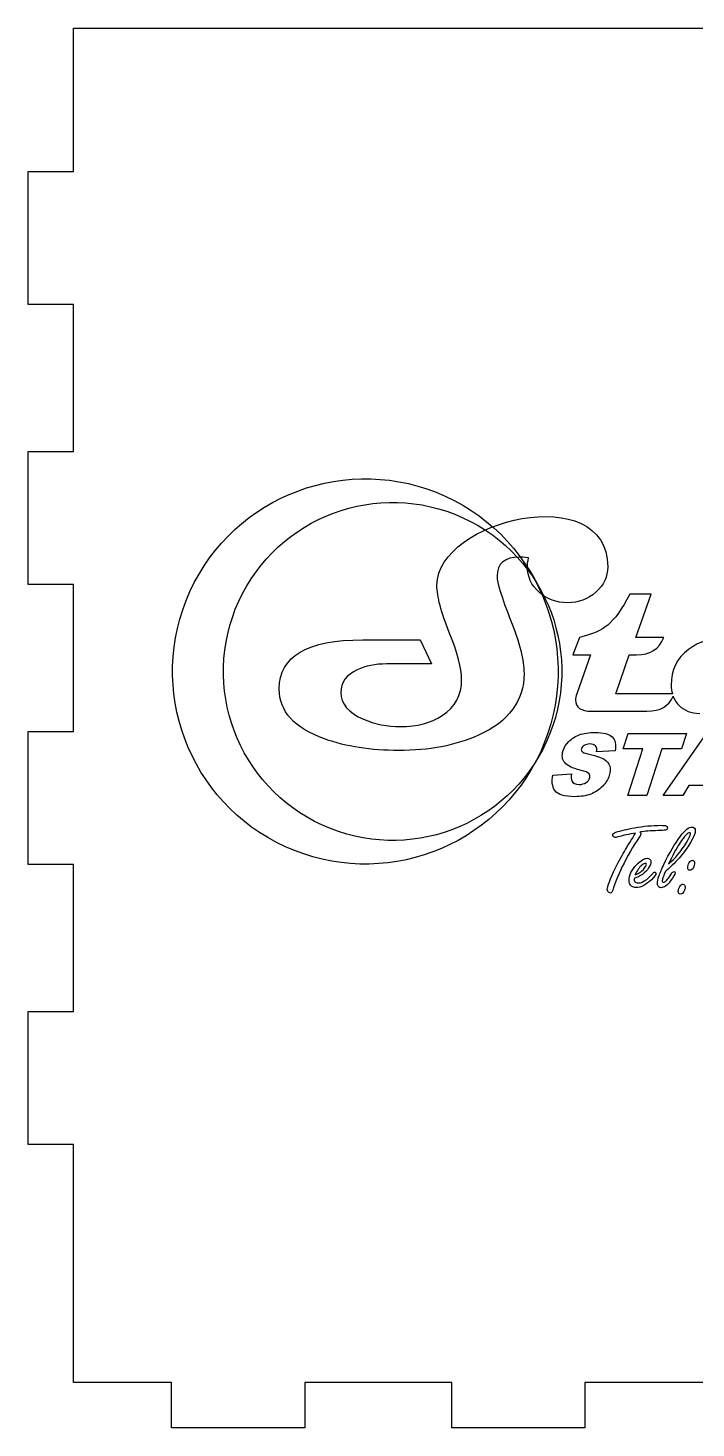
# Model space of a CAD drawing. Extents: x 3 to 321, y 332 to 598.
# Drawn here: x 3.2 to 50.9, y 494 to 594 of the extents above; entities that cross this region are included whole.
import ezdxf

# ---------------------------------------------------------------- set-up
doc = ezdxf.new("R2010")
doc.units = 0
doc.layers.get('0').update_dxf_attribs({"linetype": 'CONTINUOUS'})

msp = doc.modelspace()

# ---------------------------------------------------------------- linework, layer by layer
at = {"color": 7}
for p, q in [((6.468883, 594.014871), (109.968883, 594.014871)), ((6.468883, 583.764871), (6.468883, 594.014871)), ((3.218883, 574.264871), (3.218883, 583.764871)), ((3.218883, 583.764871), (6.468883, 583.764871)), ((6.468883, 574.264871), (3.218883, 574.264871)), ((6.468883, 563.764871), (6.468883, 574.264871)), ((3.218883, 554.264871), (3.218883, 563.764871)), ((3.218883, 563.764871), (6.468883, 563.764871)), ((6.468883, 554.264871), (3.218883, 554.264871)), ((6.468883, 543.764871), (6.468883, 554.264871)), ((3.218883, 534.264871), (3.218883, 543.764871)), ((3.218883, 543.764871), (6.468883, 543.764871)), ((6.468883, 534.264871), (3.218883, 534.264871)), ((6.468883, 523.764871), (6.468883, 534.264871)), ((3.218883, 514.264871), (3.218883, 523.764871)), ((3.218883, 523.764871), (6.468883, 523.764871)), ((6.468883, 514.264871), (3.218883, 514.264871)), ((6.468883, 497.264871), (6.468883, 514.264871)), ((13.468883, 497.264871), (6.468883, 497.264871)), ((13.468883, 494.014871), (13.468883, 497.264871)), ((33.468883, 497.264871), (22.968883, 497.264871)), ((22.968883, 497.264871), (22.968883, 494.014871)), ((33.468883, 494.014871), (33.468883, 497.264871)), ((53.468883, 497.264871), (42.968883, 497.264871)), ((42.968883, 497.264871), (42.968883, 494.014871)), ((22.968883, 494.014871), (13.468883, 494.014871)), ((42.968883, 494.014871), (33.468883, 494.014871))]:
    msp.add_line(p, q, dxfattribs=at)
at = {"color": 3}
for p, q in [((47.690015, 553.577286), (46.182654, 553.577286)), ((46.599793, 550.475159), (47.690015, 553.577286)), ((27.124187, 550.313063), (31.22235, 550.313063)), ((31.22235, 550.313063), (32.008336, 548.591042)), ((42.586607, 550.475159), (42.098171, 549.236704)), ((48.595614, 550.475159), (46.599793, 550.475159)), ((42.098171, 549.236704), (43.368185, 549.236704)), ((43.368185, 549.236704), (42.386104, 546.454296)), ((45.168939, 546.454296), (46.135114, 549.236704)), ((46.135114, 549.236704), (46.647307, 549.236704)), ((32.008336, 548.591042), (28.813386, 548.591042)), ((49.216678, 546.454296), (45.168939, 546.454296)), ((43.444692, 545.216118), (47.389248, 545.216118)), ((45.696629, 542.527086), (46.047936, 543.623929)), ((46.047936, 543.623929), (50.218587, 543.623929)), ((48.547696, 539.183735), (51.638986, 543.623929)), ((50.218587, 543.623929), (49.867033, 542.527086)), ((45.124025, 542.37609), (43.806296, 542.300798)), ((47.095299, 542.527086), (45.696629, 542.527086)), ((46.023982, 539.183735), (47.095299, 542.527086)), ((48.467167, 542.527086), (47.395889, 539.183735)), ((49.867033, 542.527086), (48.467167, 542.527086)), ((40.688657, 540.652667), (42.020447, 540.734396)), ((47.395889, 539.183735), (46.023982, 539.183735)), ((49.949581, 539.183735), (48.547696, 539.183735)), ((50.399353, 539.916573), (49.949581, 539.183735)), ((51.962543, 539.916573), (50.399353, 539.916573)), ((46.497668, 536.357454), (46.59008, 536.50483)), ((46.477281, 533.266979), (46.477281, 533.205371))]:
    msp.add_line(p, q, dxfattribs=at)
at = {"color": 1}
for points in [[(14.778982, 553.762712), (17.931504, 560.675124), (26.093358, 563.724317), (33.005766, 560.572041)], [(18.260464, 553.063068), (21.026384, 559.128055), (28.187838, 561.803593), (34.252822, 559.037672)], [(33.005766, 560.572041), (39.918133, 557.419724), (42.967325, 549.257865), (39.81505, 542.345495)], [(34.252822, 559.037672), (40.317971, 556.271751), (42.993508, 549.110291), (40.227588, 543.045304)], [(21.588513, 535.536373), (14.676105, 538.688443), (11.626913, 546.850512), (14.778982, 553.762712)], [(24.234857, 537.070535), (18.169872, 539.836457), (15.494336, 546.998287), (18.260464, 553.063068)], [(40.227588, 543.045304), (37.461668, 536.980317), (30.300212, 534.304614), (24.234857, 537.070535)], [(39.81505, 542.345495), (36.662776, 535.43329), (28.500921, 532.383891), (21.588513, 535.536373)]]:
    msp.add_open_spline(points, degree=3, dxfattribs=at)
at = {"color": 3}
for points in [[(32.408383, 554.209474), (32.408383, 558.889274), (44.596735, 561.788296), (44.596735, 555.531451)], [(38.33544, 556.221818), (37.244823, 556.221818), (36.701411, 555.766397), (36.701411, 554.855763)], [(38.9487, 556.177698), (38.625762, 556.207097), (38.420009, 556.221818), (38.33544, 556.221818)], [(38.86075, 555.531451), (38.86075, 555.696713), (38.889943, 555.913352), (38.9487, 556.177698)], [(39.701494, 553.71381), (39.143406, 554.216731), (38.86075, 554.822735), (38.86075, 555.531451)], [(44.596735, 555.531451), (44.596735, 554.822735), (44.313876, 554.216731), (43.752156, 553.71381)], [(33.289822, 550.831075), (32.702332, 552.277865), (32.408383, 553.405349), (32.408383, 554.209474)], [(36.701411, 554.855763), (36.701411, 554.389457), (37.020762, 553.342711), (37.663587, 551.723402)], [(41.724887, 552.96081), (40.935479, 552.96081), (40.259791, 553.210435), (39.701494, 553.71381)], [(43.752156, 553.71381), (43.190231, 553.210435), (42.514543, 552.96081), (41.724887, 552.96081)], [(46.182654, 553.577286), (45.620304, 552.510619), (45.092231, 551.771321), (44.595918, 551.364828)], [(37.663587, 551.723402), (38.306247, 550.103887), (38.625762, 548.833246), (38.625762, 547.915395)], [(44.595918, 551.364828), (44.157614, 551.003006), (43.48979, 550.707473), (42.586607, 550.475159)], [(21.153008, 546.806635), (21.153008, 549.14534), (23.143415, 550.313063), (27.124187, 550.313063)], [(34.171056, 547.49659), (34.171056, 548.27132), (33.877311, 549.380492), (33.289822, 550.831075)], [(46.647307, 549.236704), (47.626796, 549.236704), (48.276299, 549.651276), (48.595614, 550.475159)], [(53.141932, 550.475159), (52.038421, 550.475159), (51.114299, 550.192461), (50.367351, 549.624876)], [(50.367351, 549.624876), (49.540876, 549.001773), (49.128947, 548.148948), (49.128947, 547.071963)], [(26.716474, 548.172278), (25.941538, 547.808684), (25.552379, 547.265272), (25.552379, 546.54934)], [(28.813386, 548.591042), (28.009257, 548.591042), (27.311427, 548.451344), (26.716474, 548.172278)], [(32.783066, 544.904013), (33.70842, 545.50643), (34.171056, 546.369321), (34.171056, 547.49659)], [(38.625762, 547.915395), (38.625762, 545.950552), (37.538774, 544.474364), (35.364591, 543.49388)], [(49.128947, 547.071963), (49.128947, 546.848835), (49.16403, 546.646368), (49.216678, 546.454296)], [(24.391872, 543.233369), (22.232781, 544.008099), (21.153008, 545.201597), (21.153008, 546.806635)], [(25.552379, 546.54934), (25.552379, 545.737954), (26.088534, 545.102551), (27.157215, 544.643502)], [(42.386104, 546.454296), (42.328095, 546.298489), (42.299102, 546.153503), (42.299102, 546.021428)], [(42.299102, 546.021428), (42.299102, 545.485477), (42.681838, 545.216118), (43.444692, 545.216118)], [(47.389248, 545.216118), (48.363049, 545.216118), (48.983484, 545.57648), (49.261928, 546.28958)], [(49.261928, 546.28958), (49.355876, 546.035723), (49.498168, 545.810556), (49.694091, 545.617552)], [(49.694091, 545.617552), (50.068798, 545.247476), (50.559826, 545.060235), (51.162041, 545.060235)], [(27.157215, 544.643502), (27.983486, 544.294381), (28.864721, 544.118439), (29.804754, 544.118439)], [(29.804754, 544.118439), (30.994619, 544.118439), (31.986194, 544.37895), (32.783066, 544.904013)], [(29.676274, 542.407097), (27.689535, 542.407097), (25.926859, 542.682494), (24.391872, 543.233369)], [(35.364591, 543.49388), (33.745242, 542.767063), (31.846661, 542.407097), (29.676274, 542.407097)], [(41.414855, 542.39984), (41.487923, 542.628561), (41.623454, 542.844375), (41.820754, 543.046912)], [(41.820754, 543.046912), (42.018055, 543.249862), (42.267516, 543.40894), (42.570497, 543.525712)], [(42.570497, 543.525712), (42.873313, 543.64166), (43.255833, 543.699262), (43.718098, 543.699262)], [(43.718098, 543.699262), (44.285466, 543.699262), (44.684933, 543.594159), (44.915055, 543.383169)], [(44.915055, 543.383169), (45.145383, 543.172138), (45.214408, 542.836335), (45.124025, 542.37609)], [(41.527793, 541.542978), (41.341378, 541.767241), (41.303526, 542.052327), (41.414855, 542.39984)], [(42.724131, 542.52387), (42.701577, 542.453773), (42.714442, 542.390563), (42.762561, 542.333785)], [(42.924236, 542.771104), (42.822184, 542.703852), (42.755345, 542.621304), (42.724131, 542.52387)], [(42.762561, 542.333785), (42.808701, 542.275027), (42.944605, 542.221053), (43.171305, 542.170295)], [(43.317641, 542.872166), (43.157409, 542.872166), (43.026744, 542.839138), (42.924236, 542.771104)], [(43.171305, 542.170295), (43.729396, 542.041075), (44.116369, 541.909784), (44.333585, 541.777302)], [(43.72919, 542.73688), (43.648249, 542.826645), (43.510942, 542.872166), (43.317641, 542.872166)], [(43.806296, 542.300798), (43.836107, 542.500119), (43.810543, 542.645879), (43.72919, 542.73688)], [(42.642366, 541.00418), (42.084069, 541.139466), (41.712644, 541.31867), (41.527793, 541.542978)], [(43.262884, 540.746885), (43.190808, 540.837891), (42.984643, 540.923656), (42.642366, 541.00418)], [(44.333585, 541.777302), (44.550636, 541.645236), (44.687324, 541.481743), (44.742494, 541.285271)], [(44.742494, 541.285271), (44.797664, 541.089945), (44.7874, 540.870914), (44.709469, 540.62768)], [(40.827571, 539.544526), (40.62924, 539.834848), (40.582935, 540.204091), (40.688657, 540.652667)], [(42.020447, 540.734396), (41.980409, 540.522618), (41.986844, 540.361149), (42.037764, 540.249572)], [(42.037764, 540.249572), (42.120726, 540.069589), (42.294894, 539.980608), (42.557426, 539.980608)], [(42.557426, 539.980608), (42.752912, 539.980608), (42.918422, 540.026129), (43.054327, 540.118326)], [(43.054327, 540.118326), (43.189406, 540.210112), (43.276205, 540.316452), (43.315044, 540.437636)], [(43.315044, 540.437636), (43.3517, 540.552388), (43.335168, 540.655883), (43.262884, 540.746885)], [(44.709469, 540.62768), (44.618465, 540.343418), (44.454811, 540.080887), (44.220856, 539.841285)], [(42.256218, 539.108031), (41.501445, 539.108031), (41.024666, 539.253007), (40.827571, 539.544526)], [(43.384687, 539.294075), (43.062985, 539.170046), (42.686279, 539.108031), (42.256218, 539.108031)], [(44.220856, 539.841285), (43.986278, 539.600071), (43.707831, 539.418064), (43.384687, 539.294075)], [(46.511358, 536.88817), (47.154821, 537.004541), (47.773117, 537.062928), (48.366448, 537.062928)], [(48.366448, 537.062928), (48.567177, 537.062928), (48.70187, 537.050042), (48.770323, 537.025077)], [(48.770323, 537.025077), (48.834146, 537.002125), (48.866158, 536.959039), (48.866158, 536.895015)], [(44.960887, 536.357454), (44.960887, 536.455705), (45.031555, 536.527782), (45.173093, 536.573284)], [(44.995114, 536.261619), (44.972363, 536.289), (44.960887, 536.321214), (44.960887, 536.357454)], [(45.128598, 536.189944), (45.07605, 536.189944), (45.031555, 536.214104), (44.995114, 536.261619)], [(45.320268, 536.234238), (45.238124, 536.204843), (45.174301, 536.189944), (45.128598, 536.189944)], [(45.173093, 536.573284), (45.551802, 536.687239), (45.997957, 536.792335), (46.511358, 536.88817)], [(46.59008, 536.50483), (46.133656, 536.433961), (45.710453, 536.343763), (45.320268, 536.234238)], [(46.857049, 536.231016), (46.423577, 535.596815), (46.009433, 534.876845), (45.614618, 534.071107)], [(45.871318, 535.341121), (45.958093, 535.487289), (46.166876, 535.825932), (46.497668, 536.357454)], [(46.966574, 536.466979), (46.966574, 536.417049), (46.930133, 536.338126), (46.857049, 536.231016)], [(48.01049, 536.675964), (47.460647, 536.657844), (47.084153, 536.623617), (46.881007, 536.573284)], [(46.881007, 536.573284), (46.937985, 536.550332), (46.966574, 536.5153), (46.966574, 536.466979)], [(48.629994, 536.706969), (48.493087, 536.693279), (48.286518, 536.682809), (48.01049, 536.675964)], [(48.602762, 534.262777), (48.995161, 535.086635), (49.395614, 535.765532), (49.80412, 536.29947)], [(48.866158, 536.895015), (48.866158, 536.787901), (48.787437, 536.725089), (48.629994, 536.706969)], [(50.437315, 536.545902), (50.311884, 536.545902), (50.083571, 536.296248), (49.75278, 535.796135)], [(49.80412, 536.29947), (50.130482, 536.728311), (50.400873, 536.942933), (50.615294, 536.942933)], [(50.851458, 536.682809), (50.851458, 536.363494), (50.566168, 535.83157), (49.99579, 535.087843)], [(50.211418, 535.830764), (50.405303, 536.152093), (50.502345, 536.365507), (50.502345, 536.470603)], [(50.502345, 536.470603), (50.502345, 536.520937), (50.480601, 536.545902), (50.437315, 536.545902)], [(50.615294, 536.942933), (50.683747, 536.942933), (50.739718, 536.916759), (50.783005, 536.86401)], [(50.783005, 536.86401), (50.828708, 536.811663), (50.851458, 536.751263), (50.851458, 536.682809)], [(45.162825, 534.019968), (45.418318, 534.542631), (45.654482, 534.982746), (45.871318, 535.341121)], [(48.938184, 534.290158), (49.412727, 534.69645), (49.837139, 535.209851), (50.211418, 535.830764)], [(49.75278, 535.796135), (49.478966, 535.385414), (49.207367, 534.88369), (48.938184, 534.290158)], [(49.99579, 535.087843), (49.740297, 534.75685), (49.434471, 534.42626), (49.078513, 534.095267)], [(44.563857, 532.486609), (44.563857, 532.696399), (44.76358, 533.207787), (45.162825, 534.019968)], [(45.614618, 534.071107), (45.313423, 533.459857), (45.093164, 532.916658), (44.954042, 532.441913)], [(46.121323, 533.126448), (46.121323, 533.512204), (46.302725, 533.889906), (46.665528, 534.259555)], [(47.517774, 534.023592), (47.287247, 533.658372), (46.94055, 533.406302), (46.477281, 533.266979)], [(47.042022, 534.218483), (46.845722, 534.06104), (46.682642, 533.832727), (46.55258, 533.533948)], [(46.665528, 534.259555), (46.959878, 534.560751), (47.216579, 534.711348), (47.43563, 534.711348)], [(46.929074, 533.718772), (47.088732, 533.841989), (47.215371, 533.981312), (47.308991, 534.136339)], [(47.2953, 534.352169), (47.235907, 534.352169), (47.151548, 534.307473), (47.042022, 534.218483)], [(47.360331, 534.283715), (47.360331, 534.329217), (47.338587, 534.352169), (47.2953, 534.352169)], [(47.308991, 534.136339), (47.343218, 534.191102), (47.360331, 534.240227), (47.360331, 534.283715)], [(47.43563, 534.711348), (47.495023, 534.711348), (47.548578, 534.693228), (47.596495, 534.656586)], [(47.685485, 534.468137), (47.685485, 534.347337), (47.629514, 534.199155), (47.517774, 534.023592)], [(47.596495, 534.656586), (47.655889, 534.608668), (47.685485, 534.545852), (47.685485, 534.468137)], [(48.257071, 533.438113), (48.334585, 533.66401), (48.449949, 533.939032), (48.602762, 534.262777)], [(49.078513, 534.095267), (48.984893, 534.008693), (48.857247, 533.892322), (48.695174, 533.746154)], [(50.310676, 534.033659), (50.310676, 534.152446), (50.347117, 534.273246), (50.420201, 534.396462)], [(50.468119, 533.855679), (50.363224, 533.855679), (50.310676, 533.914872), (50.310676, 534.033659)], [(50.420201, 534.396462), (50.484024, 534.508404), (50.557108, 534.563972), (50.639252, 534.563972)], [(50.711129, 534.047349), (50.647306, 533.919704), (50.566168, 533.855679), (50.468119, 533.855679)], [(50.639252, 534.563972), (50.689385, 534.563972), (50.731665, 534.541423), (50.765891, 534.495518)], [(50.800118, 534.382771), (50.800118, 534.275662), (50.770522, 534.16372), (50.711129, 534.047349)], [(50.765891, 534.495518), (50.788642, 534.466124), (50.800118, 534.428273), (50.800118, 534.382771)], [(46.220581, 532.791429), (46.154342, 532.873573), (46.121323, 532.985112), (46.121323, 533.126448)], [(46.477281, 533.205371), (46.477281, 533.155038), (46.489764, 533.111952), (46.514931, 533.075309)], [(46.514931, 533.075309), (46.571908, 532.990749), (46.665528, 532.948469), (46.79559, 532.948469)], [(46.55258, 533.533948), (46.712238, 533.588711), (46.83787, 533.650319), (46.929074, 533.718772)], [(46.79559, 532.948469), (47.08088, 532.948469), (47.410463, 533.16752), (47.784743, 533.605623)], [(47.712866, 533.17799), (47.541733, 533.011285), (47.359123, 532.875586), (47.165239, 532.77049)], [(48.041443, 533.629783), (48.041443, 533.540789), (47.931917, 533.390196), (47.712866, 533.17799)], [(47.784743, 533.605623), (47.850981, 533.681324), (47.906751, 533.718772), (47.952454, 533.718772)], [(47.952454, 533.718772), (47.97762, 533.718772), (48.000371, 533.70629), (48.020907, 533.681324)], [(48.020907, 533.681324), (48.034598, 533.662802), (48.041443, 533.64589), (48.041443, 533.629783)], [(48.140701, 532.907397), (48.140701, 533.035445), (48.179558, 533.212217), (48.257071, 533.438113)], [(49.064823, 533.075309), (48.829866, 532.762839), (48.611822, 532.606202), (48.411092, 532.606202)], [(48.541153, 533.314897), (48.506927, 533.205371), (48.489813, 533.128864), (48.489813, 533.085376)], [(48.489813, 533.085376), (48.489813, 533.0286), (48.517195, 533.000011), (48.571957, 533.000011)], [(48.695174, 533.746154), (48.62672, 533.568175), (48.57538, 533.424422), (48.541153, 533.314897)], [(48.571957, 533.000011), (48.654102, 533.000011), (48.760205, 533.077725), (48.890266, 533.232753)], [(48.890266, 533.232753), (48.951874, 533.308051), (49.043078, 533.44375), (49.16408, 533.640252)], [(49.403667, 533.670855), (49.403667, 533.572604), (49.290719, 533.374089), (49.064823, 533.075309)], [(49.16408, 533.640252), (49.211997, 533.717564), (49.26213, 533.756221), (49.314678, 533.756221)], [(49.314678, 533.756221), (49.374071, 533.756221), (49.403667, 533.728034), (49.403667, 533.670855)], [(44.611775, 532.336012), (44.579762, 532.383929), (44.563857, 532.434263), (44.563857, 532.486609)], [(44.789754, 532.226486), (44.719085, 532.226486), (44.659692, 532.263129), (44.611775, 532.336012)], [(44.954042, 532.441913), (44.92203, 532.298564), (44.867267, 532.226486), (44.789754, 532.226486)], [(46.624456, 532.61345), (46.453322, 532.61345), (46.31863, 532.672642), (46.220581, 532.791429)], [(47.165239, 532.77049), (46.971354, 532.665796), (46.790959, 532.61345), (46.624456, 532.61345)], [(48.198886, 532.715727), (48.160029, 532.768477), (48.140701, 532.832501), (48.140701, 532.907397)], [(48.411092, 532.606202), (48.324317, 532.606202), (48.253649, 532.642844), (48.198886, 532.715727)], [(49.632986, 532.329166), (49.632986, 532.447953), (49.669428, 532.568754), (49.742512, 532.69197)], [(49.790429, 532.151187), (49.685534, 532.151187), (49.632986, 532.210379), (49.632986, 532.329166)], [(49.742512, 532.69197), (49.808751, 532.803911), (49.881634, 532.859882), (49.961563, 532.859882)], [(50.033439, 532.339636), (49.971831, 532.214003), (49.890895, 532.151187), (49.790429, 532.151187)], [(49.961563, 532.859882), (50.011695, 532.859882), (50.053975, 532.83693), (50.088202, 532.791429)], [(50.122429, 532.678279), (50.122429, 532.57117), (50.092833, 532.45802), (50.033439, 532.339636)], [(50.088202, 532.791429), (50.110953, 532.761631), (50.122429, 532.723781), (50.122429, 532.678279)]]:
    msp.add_open_spline(points, degree=3, dxfattribs=at)

doc.saveas('drawing.dxf')
